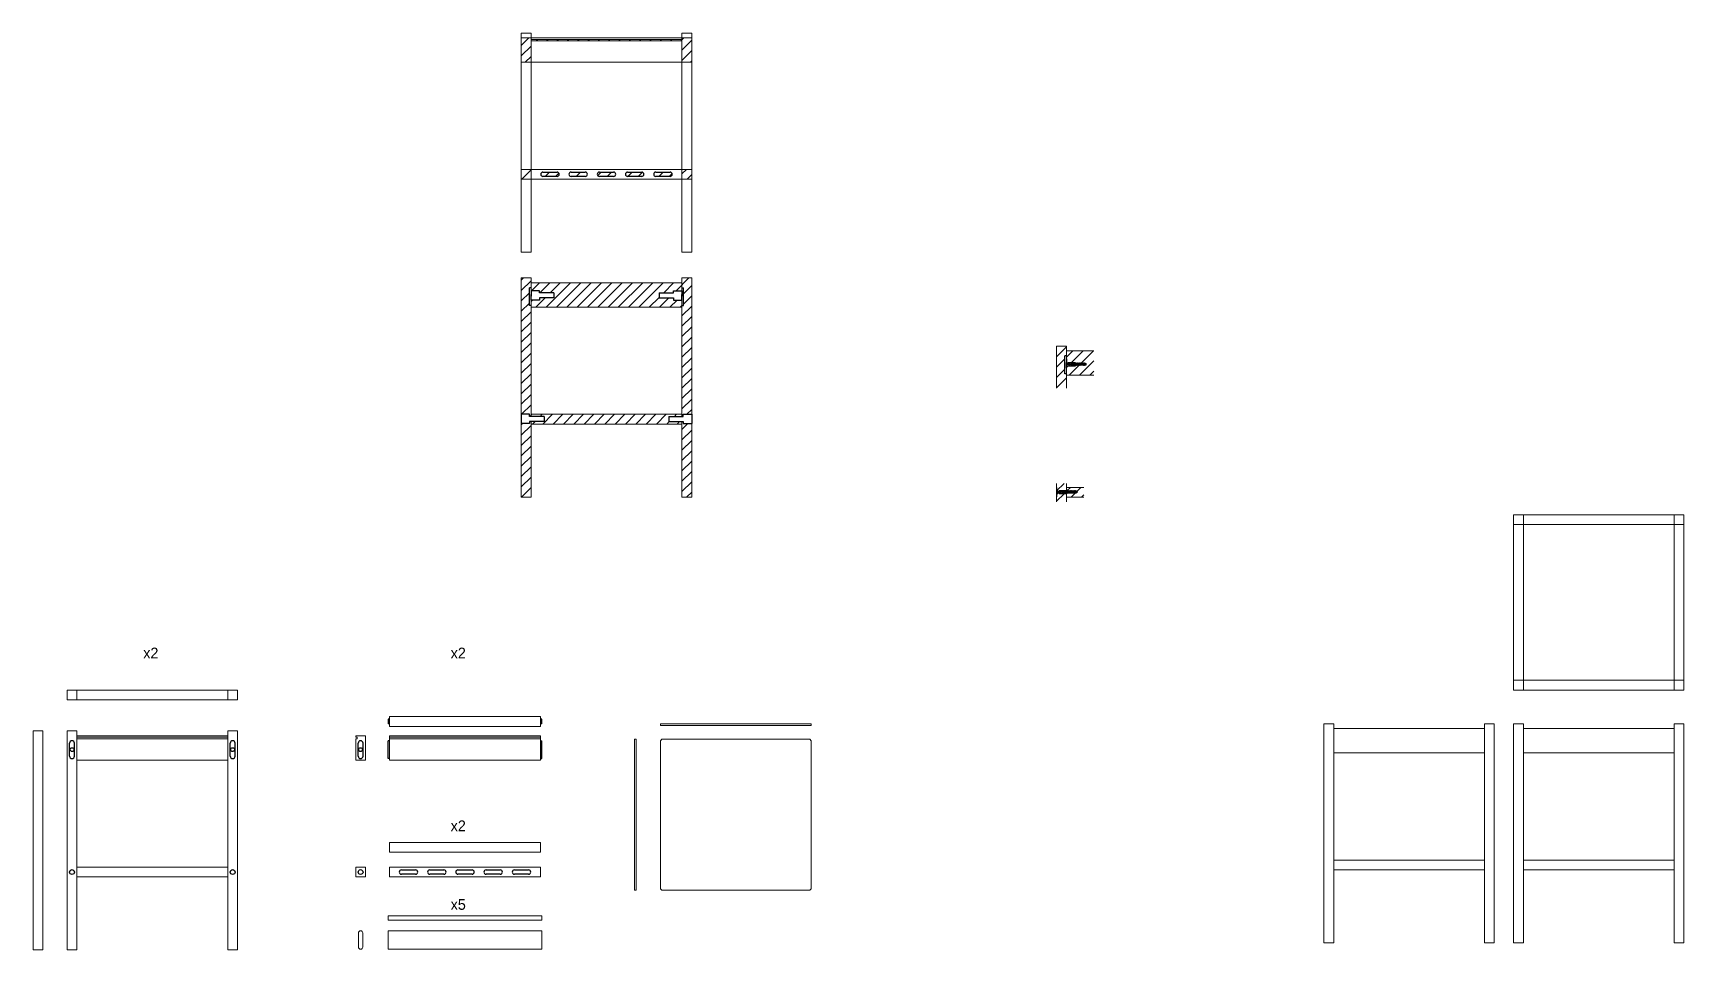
# Model space of a CAD drawing. Header units: inches. Extents: x 161 to 500, y 177 to 365.
import ezdxf

# ---------------------------------------------------------------- set-up
doc = ezdxf.new("R2010")
doc.units = ezdxf.units.IN
doc.header["$MEASUREMENT"] = 0
for name, color, linetype, lineweight in [('A-ANNO-DIMS', 3, 'Continuous', 9), ('A-FURN', 8, 'Continuous', 15), ('A-WALL-FULL', 7, 'Continuous', 18), ('Arredi', 3, 'Continuous', 30), ('quota', 4, 'Continuous', 5)]:
    doc.layers.add(name, color=color, linetype=linetype, lineweight=lineweight)
pattern_1 = [(45, (131.8559, -15.02), (-1.06066, 1.06066), [])]
pattern_2 = [(45, (93.2895, 50.3203), (-1.06066, 1.06066), [])]

msp = doc.modelspace()

# ---------------------------------------------------------------- hatches: boundary and pattern name
at = {"layer": 'A-WALL-FULL'}
h = msp.add_hatch(dxfattribs=at)
h.set_pattern_fill('ANSI31', color=9, scale=12)
h.set_pattern_definition(pattern_2)
h.paths.add_polyline_path([(294.24, 363.77), (263.24, 363.77), (263.24, 363.47), (294.24, 363.47)])
at = {"layer": 'quota'}
h = msp.add_hatch(dxfattribs=at)
h.set_pattern_fill('ANSI31', color=256, scale=12)
h.set_pattern_definition(pattern_2)
h.paths.add_polyline_path([(263.24, 335.07), (263.24, 337.07), (261.24, 337.07), (261.24, 335.07)])
h.paths.add_polyline_path([(263.24, 364.07), (261.24, 364.07), (261.24, 359.07), (263.24, 359.07)])
h.paths.add_polyline_path([(296.24, 364.07), (294.24, 364.07), (294.24, 359.07), (296.24, 359.07)])
h.paths.add_polyline_path([(296.24, 335.07), (296.24, 337.07), (294.24, 337.07), (294.24, 335.07)])
h.paths.add_polyline_path([(291.79, 335.63, 1), (291.79, 336.52), (288.88, 336.52, 1), (288.88, 335.63)])
h.paths.add_polyline_path([(283.08, 336.52, 1), (283.08, 335.63), (285.99, 335.63, 1), (285.99, 336.52)])
h.paths.add_polyline_path([(277.28, 336.52, 1), (277.28, 335.63), (280.19, 335.63, 1), (280.19, 336.52)])
h.paths.add_polyline_path([(274.39, 335.63, 1), (274.39, 336.52), (271.48, 336.52, 1), (271.48, 335.63)])
h.paths.add_polyline_path([(268.59, 335.63, 1), (268.59, 336.52), (265.68, 336.52, 1), (265.68, 335.63)])
h = msp.add_hatch(dxfattribs=at)
h.set_pattern_fill('ANSI31', color=256, scale=12)
h.paths.add_polyline_path([(263.24, 309.08), (262.94, 309.08), (262.94, 312.75), (263.24, 312.75), (263.24, 314.75), (261.24, 314.75), (261.24, 286.75), (262.96, 286.75), (262.96, 286.32), (263.24, 286.32)])
h.paths.add_polyline_path([(263.24, 285.27), (262.96, 285.27), (262.96, 284.84), (261.24, 284.84), (261.24, 269.75), (263.24, 269.75)])
h.paths.add_polyline_path([(291.53, 286.32), (294.24, 286.32), (294.24, 286.75), (263.24, 286.75), (263.24, 286.32), (265.94, 286.32), (265.94, 285.27), (263.24, 285.27), (263.24, 284.75), (294.24, 284.75), (294.24, 285.27), (291.53, 285.27)])
h.paths.add_polyline_path([(294.24, 313.75), (263.24, 313.75), (263.24, 312.14), (264.96, 312.14), (264.96, 311.7), (267.94, 311.7), (267.94, 310.66), (264.96, 310.66), (264.96, 310.22), (263.24, 310.22), (263.24, 308.75), (294.24, 308.75), (294.24, 309.08), (294.24, 310.22), (292.51, 310.22), (292.51, 310.66), (289.53, 310.66), (289.53, 311.7), (292.51, 311.7), (292.51, 312.14), (294.24, 312.14)])
h.paths.add_polyline_path([(296.24, 314.75), (294.24, 314.75), (294.24, 312.75), (294.54, 312.75), (294.54, 309.08), (294.24, 309.08), (294.24, 308.75), (294.24, 286.32), (294.51, 286.32), (294.51, 286.75), (296.24, 286.75)])
h.paths.add_polyline_path([(296.24, 284.84), (294.51, 284.84), (294.51, 285.27), (294.24, 285.27), (294.24, 269.75), (296.24, 269.75)])
h = msp.add_hatch(dxfattribs=at)
h.set_pattern_fill('ANSI31', color=256, scale=12)
h.set_pattern_definition(pattern_1)
h.paths.add_polyline_path([(372.91, 298.75), (373.21, 298.75), (373.21, 299.76), (373.21, 300.76), (371.21, 300.76), (371.21, 292.09), (373.21, 292.09), (373.21, 294.76), (373.21, 295.08), (372.91, 295.08)])
h.paths.add_polyline_path([(375.05, 296.91), (374.19, 296.91), (374.19, 297.14), (375.05, 297.14), (375.05, 297.24), (375.05, 297.26), (375.11, 297.26, -0.017372), (375.13, 297.24), (375.35, 297.24, 0.016855), (375.33, 297.26), (375.4, 297.26, -0.015879), (375.42, 297.24), (375.59, 297.24, 0.016758), (375.57, 297.26), (375.64, 297.26, -0.015803), (375.66, 297.24), (375.85, 297.24, 0.017294), (375.82, 297.26), (375.9, 297.26, -0.016221), (375.92, 297.24), (376.14, 297.24, 0.015335), (376.12, 297.26), (376.2, 297.26, -0.014664), (376.21, 297.24), (376.4, 297.24, 0.015701), (376.38, 297.26), (376.46, 297.26, -0.014961), (376.48, 297.24), (376.68, 297.24, 0.014524), (376.66, 297.26), (376.73, 297.26, -0.013998), (376.74, 297.24), (376.94, 297.24, 0.014808), (376.92, 297.26), (376.99, 297.26, -0.042088), (377.04, 297.19), (377.33, 297.01), (377.08, 296.88, -0.047105), (377.06, 296.78), (377.01, 296.78, 0.03237), (377.03, 296.85), (376.95, 296.81), (376.79, 296.81, -0.013285), (376.78, 296.78), (376.74, 296.78, 0.013074), (376.75, 296.81), (376.56, 296.81, -0.012948), (376.55, 296.78), (376.51, 296.78, 0.012797), (376.51, 296.81), (376.29, 296.81, -0.01303), (376.28, 296.78), (376.23, 296.78, 0.012863), (376.24, 296.81), (376.05, 296.81, -0.012722), (376.04, 296.78), (375.99, 296.78, 0.012619), (376, 296.81), (375.78, 296.81, -0.012781), (375.77, 296.78), (375.72, 296.78, 0.012664), (375.73, 296.81), (375.54, 296.81, -0.012769), (375.53, 296.78), (375.48, 296.78, 0.012655), (375.49, 296.81), (375.28, 296.81, -0.012614), (375.28, 296.78), (375.23, 296.78, 0.012539), (375.23, 296.81), (375.05, 296.81)], flags=16)
h.paths.add_polyline_path([(375.05, 296.66), (373.57, 296.66), (373.57, 296.88), (373.21, 296.88), (373.21, 296.66), (373.21, 294.76), (378.86, 294.76), (378.86, 299.76), (373.21, 299.76), (373.21, 297.17), (373.57, 297.17), (373.57, 297.36), (375.05, 297.36), (375.05, 297.14), (374.19, 297.14), (374.19, 296.91), (375.05, 296.91)])
h = msp.add_hatch(dxfattribs=at)
h.set_pattern_fill('ANSI31', color=256, scale=12)
h.set_pattern_definition(pattern_1)
h.paths.add_polyline_path([(373.21, 272.55), (371.21, 272.55), (371.21, 268.78), (373.21, 268.78), (373.21, 269.73), (373.21, 270.41), (372.17, 270.41), (371.74, 270.41), (371.74, 270.63), (371.38, 270.63), (371.38, 270.41), (371.35, 270.41), (371.35, 271.11), (371.38, 271.11), (371.38, 270.92), (371.74, 270.92), (371.74, 271.11), (372.17, 271.11), (373.21, 271.11), (373.21, 271.73)])
h.paths.add_polyline_path([(376.79, 271.73), (373.21, 271.73), (373.21, 271.02), (373.27, 271.02, -0.017372), (373.3, 271), (373.52, 271, 0.016855), (373.49, 271.02), (373.57, 271.02, -0.015879), (373.59, 271), (373.76, 271, 0.016758), (373.73, 271.02), (373.81, 271.02, -0.015803), (373.83, 271), (374.02, 271, 0.017294), (373.99, 271.02), (374.07, 271.02, -0.016221), (374.09, 271), (374.31, 271, 0.015335), (374.29, 271.02), (374.36, 271.02, -0.014664), (374.38, 271), (374.57, 271, 0.015701), (374.55, 271.02), (374.62, 271.02, -0.014961), (374.64, 271), (374.84, 271, 0.014524), (374.83, 271.02), (374.9, 271.02, -0.013998), (374.91, 271), (375.11, 271, 0.014808), (375.09, 271.02), (375.16, 271.02, -0.042088), (375.2, 270.95), (375.5, 270.77), (375.25, 270.63, -0.047105), (375.22, 270.54), (375.18, 270.54, 0.03237), (375.19, 270.6), (375.12, 270.57), (374.96, 270.57, -0.013285), (374.95, 270.54), (374.9, 270.54, 0.013074), (374.91, 270.57), (374.73, 270.57, -0.012948), (374.72, 270.54), (374.67, 270.54, 0.012797), (374.68, 270.57), (374.45, 270.57, -0.01303), (374.45, 270.54), (374.4, 270.54, 0.012863), (374.41, 270.57), (374.21, 270.57, -0.012722), (374.21, 270.54), (374.16, 270.54, 0.012619), (374.16, 270.57), (373.94, 270.57, -0.012781), (373.94, 270.54), (373.89, 270.54, 0.012664), (373.89, 270.57), (373.7, 270.57, -0.012769), (373.7, 270.54), (373.65, 270.54, 0.012655), (373.65, 270.57), (373.45, 270.57, -0.012614), (373.44, 270.54), (373.39, 270.54, 0.012539), (373.4, 270.57), (373.21, 270.57), (373.21, 270.41), (373.21, 269.73), (376.79, 269.73)])

# ---------------------------------------------------------------- linework, layer by layer
at = {"layer": 'A-ANNO-DIMS'}
msp.add_line((263.24, 313.75), (263.24, 314.75), dxfattribs=at)
at = {"layer": 'A-FURN'}
for p, q in [((263.24, 314.75), (262.74, 314.75)), ((263.24, 314.75), (263.24, 313.75)), ((294.24, 313.75), (294.24, 313.75)), ((294.24, 313.75), (294.24, 308.75)), ((373.21, 300.76), (371.21, 300.76)), ((373.21, 300.76), (372.71, 300.76)), ((373.21, 300.76), (373.21, 299.76)), ((261.24, 269.75), (263.24, 269.75)), ((263.24, 269.75), (263.24, 269.75)), ((263.24, 269.75), (263.24, 269.75)), ((294.24, 269.75), (296.24, 269.75)), ((465.08, 230.11), (465.08, 266.11)), ((465.08, 266.11), (500.08, 266.11)), ((467.08, 264.11), (467.08, 266.11)), ((498.08, 264.11), (498.08, 266.11)), ((500.08, 266.11), (500.08, 230.11)), ((467.08, 264.11), (465.08, 264.11)), ((467.08, 263.11), (467.08, 264.11)), ((467.08, 264.11), (498.08, 264.11)), ((467.08, 232.11), (467.08, 263.11)), ((498.08, 264.11), (498.08, 232.11)), ((498.08, 264.11), (500.08, 264.11)), ((467.08, 232.11), (465.08, 232.11)), ((498.08, 232.11), (467.08, 232.11)), ((467.08, 232.11), (467.08, 230.11)), ((498.08, 232.11), (500.08, 232.11)), ((498.08, 232.11), (498.08, 230.11)), ((500.08, 230.11), (465.08, 230.11)), ((428.12, 223.18), (426.12, 223.18)), ((426.12, 223.18), (426.12, 178.18)), ((428.12, 223.18), (427.62, 223.18)), ((428.12, 223.18), (428.12, 178.18)), ((428.12, 223.18), (428.12, 222.18)), ((428.12, 222.18), (459.12, 222.18)), ((461.12, 223.18), (459.12, 223.18)), ((459.12, 223.18), (459.12, 178.18)), ((459.12, 222.18), (459.12, 222.18)), ((459.12, 222.18), (459.12, 217.18)), ((461.12, 178.18), (461.12, 223.18)), ((467.08, 223.18), (465.08, 223.18)), ((465.08, 223.18), (465.08, 178.18)), ((467.08, 223.18), (466.58, 223.18)), ((467.08, 223.18), (467.08, 178.18)), ((467.08, 223.18), (467.08, 222.18)), ((467.08, 222.18), (498.08, 222.18)), ((500.08, 223.18), (498.08, 223.18)), ((498.08, 223.18), (498.08, 178.18)), ((498.08, 222.18), (498.08, 222.18)), ((498.08, 222.18), (498.08, 217.18)), ((500.08, 178.18), (500.08, 223.18)), ((459.12, 217.18), (428.12, 217.18)), ((498.08, 217.18), (467.08, 217.18)), ((459.12, 195.18), (428.12, 195.18)), ((498.08, 195.18), (467.08, 195.18)), ((428.12, 193.18), (459.12, 193.18)), ((467.08, 193.18), (498.08, 193.18)), ((426.12, 178.18), (428.12, 178.18)), ((428.12, 178.18), (428.12, 178.18)), ((428.12, 178.18), (428.12, 178.18)), ((459.12, 178.18), (461.12, 178.18)), ((465.08, 178.18), (467.08, 178.18)), ((467.08, 178.18), (467.08, 178.18)), ((467.08, 178.18), (467.08, 178.18)), ((498.08, 178.18), (500.08, 178.18))]:
    msp.add_line(p, q, dxfattribs=at)
at = {"layer": 'A-WALL-FULL'}
for p, q in [((263.24, 365.07), (261.24, 365.07)), ((261.24, 365.07), (261.24, 320.07)), ((261.24, 359.07), (261.24, 364.07)), ((261.24, 364.07), (263.24, 364.07)), ((263.24, 365.07), (263.24, 320.07)), ((263.24, 365.07), (263.24, 364.07)), ((263.24, 364.07), (294.24, 364.07)), ((263.24, 364.07), (263.24, 363.77)), ((263.24, 363.77), (294.24, 363.77)), ((263.24, 363.77), (263.24, 363.47)), ((263.24, 363.47), (294.24, 363.47)), ((296.24, 365.07), (294.24, 365.07)), ((294.24, 365.07), (294.24, 320.07)), ((294.24, 364.07), (294.24, 364.07)), ((294.24, 364.07), (294.24, 359.07)), ((294.24, 364.07), (296.24, 364.07)), ((296.24, 320.07), (296.24, 365.07)), ((296.24, 364.07), (296.24, 359.07)), ((263.24, 359.07), (261.24, 359.07)), ((294.24, 359.07), (263.24, 359.07)), ((296.24, 359.07), (294.24, 359.07)), ((261.24, 335.07), (261.24, 337.07)), ((261.24, 337.07), (263.24, 337.07)), ((294.24, 337.07), (263.24, 337.07)), ((294.24, 337.07), (263.24, 337.07)), ((294.24, 337.07), (296.24, 337.07)), ((296.24, 337.07), (296.24, 335.07)), ((263.24, 335.07), (261.24, 335.07)), ((263.24, 335.07), (294.24, 335.07)), ((263.24, 335.07), (294.24, 335.07)), ((296.24, 335.07), (294.24, 335.07)), ((261.24, 320.07), (263.24, 320.07)), ((263.24, 320.07), (263.24, 320.07)), ((263.24, 320.07), (263.24, 320.07)), ((294.24, 320.07), (296.24, 320.07)), ((263.24, 314.75), (261.24, 314.75)), ((261.24, 314.75), (261.24, 269.75)), ((263.24, 314.75), (263.24, 286.32)), ((263.24, 313.75), (294.24, 313.75)), ((296.24, 314.75), (294.24, 314.75)), ((294.24, 314.75), (294.24, 286.32)), ((296.24, 269.75), (296.24, 314.75)), ((294.24, 308.75), (263.24, 308.75)), ((373.21, 300.76), (371.21, 300.76)), ((371.21, 300.76), (371.21, 292.09)), ((373.21, 299.76), (373.21, 300.76)), ((378.86, 299.76), (373.21, 299.76)), ((373.21, 294.76), (373.21, 299.76)), ((373.21, 292.09), (373.21, 294.76)), ((373.21, 294.76), (378.86, 294.76)), ((294.24, 286.75), (263.24, 286.75)), ((263.24, 285.27), (263.24, 269.75)), ((294.24, 285.27), (294.24, 269.75)), ((263.24, 284.75), (294.24, 284.75)), ((371.21, 268.78), (371.21, 272.55)), ((373.21, 272.55), (373.21, 271.73)), ((373.21, 271.73), (376.79, 271.73)), ((373.21, 269.73), (373.21, 271.73)), ((376.79, 269.73), (373.21, 269.73)), ((373.21, 269.73), (373.21, 268.78)), ((169.95, 230.09), (167.95, 230.09)), ((167.95, 230.09), (167.95, 228.09)), ((202.95, 228.09), (167.95, 228.09)), ((200.95, 230.09), (169.95, 230.09)), ((169.95, 230.09), (169.95, 228.09)), ((200.95, 230.09), (202.95, 230.09)), ((200.95, 230.09), (200.95, 228.09)), ((202.95, 230.09), (202.95, 228.09)), ((234.17, 222.65), (234.17, 224.65)), ((234.17, 224.65), (265.17, 224.65)), ((265.17, 224.65), (265.17, 222.65)), ((162.94, 221.71), (160.94, 221.71)), ((160.94, 221.71), (160.94, 176.71)), ((162.94, 221.71), (162.94, 176.71)), ((162.94, 221.71), (162.94, 220.71)), ((169.95, 221.71), (167.95, 221.71)), ((167.95, 221.71), (167.95, 176.71)), ((169.95, 221.71), (169.95, 176.71)), ((169.95, 221.71), (169.95, 220.71)), ((169.95, 220.71), (200.95, 220.71)), ((169.95, 220.71), (169.95, 220.41)), ((202.95, 221.71), (200.95, 221.71)), ((200.95, 221.71), (200.95, 176.71)), ((200.95, 220.71), (200.95, 220.71)), ((200.95, 220.71), (200.95, 215.71)), ((202.95, 176.71), (202.95, 221.71)), ((227.23, 220.71), (227.23, 220.71)), ((227.23, 220.71), (227.23, 220.41)), ((227.23, 220.71), (229.23, 220.71)), ((229.23, 220.71), (229.23, 215.71)), ((234.17, 222.65), (265.17, 222.65)), ((234.17, 220.71), (265.17, 220.71)), ((234.17, 220.71), (234.17, 215.71)), ((234.17, 220.71), (234.17, 220.41)), ((265.17, 220.71), (265.17, 215.71)), ((289.81, 223.14), (320.81, 223.14)), ((289.81, 222.84), (289.81, 223.14)), ((289.81, 222.84), (320.81, 222.84)), ((320.81, 223.14), (320.81, 222.84)), ((169.95, 220.41), (200.95, 220.41)), ((169.95, 220.41), (169.95, 220.11)), ((169.95, 220.11), (200.95, 220.11)), ((227.23, 220.41), (227.53, 220.41)), ((227.23, 220.41), (227.53, 220.41)), ((227.23, 220.11), (227.23, 215.71)), ((227.23, 220.11), (227.53, 220.11)), ((227.53, 220.41), (227.53, 220.11)), ((234.17, 220.41), (265.17, 220.41)), ((234.17, 220.41), (234.17, 220.11)), ((234.17, 220.11), (265.17, 220.11)), ((284.52, 219.99), (284.52, 188.99)), ((284.52, 219.99), (284.82, 219.99)), ((284.82, 219.99), (284.82, 188.99)), ((289.81, 219.69), (290.11, 219.99)), ((289.81, 219.69), (289.81, 189.29)), ((290.11, 219.99), (320.51, 219.99)), ((320.51, 219.99), (320.81, 219.69)), ((320.81, 219.69), (320.81, 189.29)), ((200.95, 215.71), (169.95, 215.71)), ((227.23, 215.71), (229.23, 215.71)), ((234.17, 216.03), (234.17, 215.71)), ((265.17, 215.71), (234.17, 215.71)), ((265.17, 216.03), (265.17, 215.71)), ((265.17, 198.81), (234.17, 198.81)), ((234.17, 198.81), (234.17, 196.81)), ((234.17, 196.81), (265.17, 196.81)), ((265.17, 198.81), (265.17, 196.81)), ((200.95, 193.71), (169.95, 193.71)), ((200.95, 191.71), (200.95, 193.71)), ((227.23, 193.71), (227.23, 191.71)), ((227.23, 193.71), (229.23, 193.71)), ((229.23, 193.71), (229.23, 191.71)), ((265.17, 193.71), (234.17, 193.71)), ((234.17, 193.71), (234.17, 191.71)), ((265.17, 193.71), (265.17, 191.71)), ((169.95, 191.71), (200.95, 191.71)), ((229.23, 191.71), (227.23, 191.71)), ((234.17, 191.71), (265.17, 191.71)), ((284.82, 188.99), (284.52, 188.99)), ((290.11, 188.99), (289.81, 189.29)), ((290.11, 188.99), (320.51, 188.99)), ((320.81, 189.29), (320.51, 188.99)), ((233.87, 183.71), (233.87, 182.82)), ((233.87, 183.71), (265.47, 183.71)), ((265.47, 182.82), (265.47, 183.71)), ((227.78, 177.3), (227.78, 180.21)), ((228.67, 180.21), (228.67, 177.3)), ((233.87, 182.82), (265.47, 182.82)), ((265.47, 180.66), (233.87, 180.66)), ((233.87, 180.66), (233.87, 176.86)), ((265.47, 180.66), (265.47, 176.86)), ((160.94, 176.71), (162.94, 176.71)), ((162.94, 176.71), (162.94, 176.71)), ((162.94, 176.71), (162.94, 176.71)), ((167.95, 176.71), (169.95, 176.71)), ((169.95, 176.71), (169.95, 176.71)), ((169.95, 176.71), (169.95, 176.71)), ((200.95, 176.71), (202.95, 176.71)), ((233.87, 176.86), (265.47, 176.86))]:
    msp.add_line(p, q, dxfattribs=at)
for centre, start, end in [((228.23, 180.21), 0, 180), ((228.23, 177.3), 180, 0)]:
    msp.add_arc(centre, 0.447, start, end, dxfattribs=at)
at = {"layer": 'Arredi', "color": 2}
for p, q in [((265.68, 336.52), (268.59, 336.52)), ((271.48, 336.52), (274.39, 336.52)), ((277.28, 336.52), (280.19, 336.52)), ((283.08, 336.52), (285.99, 336.52)), ((288.88, 336.52), (291.79, 336.52)), ((268.59, 335.63), (265.68, 335.63)), ((274.39, 335.63), (271.48, 335.63)), ((280.19, 335.63), (277.28, 335.63)), ((285.99, 335.63), (283.08, 335.63)), ((291.79, 335.63), (288.88, 335.63)), ((263.24, 312.75), (262.94, 312.75)), ((262.94, 309.08), (262.94, 312.75)), ((264.96, 312.14), (263.24, 312.14)), ((263.24, 312.14), (263.24, 311.01)), ((264.96, 311.7), (264.96, 312.14)), ((292.51, 311.7), (292.51, 312.14)), ((292.51, 312.14), (294.24, 312.14)), ((294.24, 312.75), (294.54, 312.75)), ((294.24, 312.14), (294.24, 311.01)), ((294.54, 309.08), (294.54, 312.75)), ((263.24, 309.08), (262.94, 309.08)), ((263.24, 310.22), (263.24, 311.35)), ((264.96, 310.22), (263.24, 310.22)), ((267.94, 311.7), (264.96, 311.7)), ((267.94, 310.66), (264.96, 310.66)), ((264.96, 310.66), (264.96, 310.22)), ((267.94, 311.7), (267.94, 310.66)), ((289.53, 311.7), (289.53, 310.66)), ((289.53, 311.7), (292.51, 311.7)), ((289.53, 310.66), (292.51, 310.66)), ((292.51, 310.66), (292.51, 310.22)), ((292.51, 310.22), (294.24, 310.22)), ((294.24, 310.22), (294.24, 311.35)), ((294.24, 309.08), (294.54, 309.08)), ((373.21, 298.75), (372.91, 298.75)), ((372.91, 295.08), (372.91, 298.75)), ((373.21, 295.08), (372.91, 295.08)), ((373.21, 298.14), (373.21, 297.01)), ((373.21, 296.22), (373.21, 297.36)), ((262.96, 286.75), (261.24, 286.75)), ((261.24, 286.75), (261.24, 284.84)), ((262.96, 286.32), (262.96, 286.75)), ((265.94, 286.32), (262.96, 286.32)), ((265.94, 285.27), (262.96, 285.27)), ((262.96, 285.27), (262.96, 284.84)), ((265.94, 286.32), (265.94, 285.27)), ((291.53, 286.32), (291.53, 285.27)), ((291.53, 286.32), (294.51, 286.32)), ((291.53, 285.27), (294.51, 285.27)), ((294.51, 286.32), (294.51, 286.75)), ((294.51, 286.75), (296.24, 286.75)), ((294.51, 285.27), (294.51, 284.84)), ((296.24, 286.75), (296.24, 284.84)), ((262.96, 284.84), (261.24, 284.84)), ((294.51, 284.84), (296.24, 284.84)), ((371.21, 271.73), (371.21, 269.82)), ((234.17, 224.15), (233.87, 224.15)), ((233.87, 224.15), (233.87, 223.15)), ((234.17, 223.15), (234.17, 224.15)), ((265.47, 224.15), (265.17, 224.15)), ((265.17, 224.15), (265.17, 223.15)), ((265.47, 223.15), (265.47, 224.15)), ((234.17, 223.15), (233.87, 223.15)), ((265.47, 223.15), (265.17, 223.15)), ((168.45, 216.53), (168.45, 219.2)), ((169.45, 216.53), (169.45, 219.2)), ((201.45, 216.53), (201.45, 219.2)), ((202.45, 216.53), (202.45, 219.2)), ((227.73, 216.53), (227.73, 219.2)), ((228.73, 216.53), (228.73, 219.2)), ((234.17, 219.7), (233.87, 219.7)), ((233.87, 216.03), (233.87, 219.7)), ((265.17, 219.7), (265.47, 219.7)), ((265.47, 216.03), (265.47, 219.7)), ((234.17, 216.03), (233.87, 216.03)), ((265.17, 216.03), (265.47, 216.03)), ((236.62, 193.15), (239.53, 193.15)), ((239.53, 192.26), (236.62, 192.26)), ((242.42, 193.15), (245.33, 193.15)), ((245.33, 192.26), (242.42, 192.26)), ((248.22, 193.15), (251.13, 193.15)), ((251.13, 192.26), (248.22, 192.26)), ((254.02, 193.15), (256.93, 193.15)), ((256.93, 192.26), (254.02, 192.26)), ((259.82, 193.15), (262.73, 193.15)), ((262.73, 192.26), (259.82, 192.26))]:
    msp.add_line(p, q, dxfattribs=at)
at = {"layer": 'Arredi', "color": 2, "linetype": 'Continuous'}
for p, q in [((373.57, 296.66), (373.57, 297.36)), ((373.57, 297.36), (374.01, 297.36)), ((374.01, 296.66), (373.57, 296.66)), ((375.05, 297.31), (375.05, 297.31)), ((375.11, 297.26), (375.05, 297.26)), ((375.28, 296.78), (375.23, 296.78)), ((375.4, 297.26), (375.33, 297.26)), ((375.53, 296.78), (375.48, 296.78)), ((375.64, 297.26), (375.57, 297.26)), ((375.77, 296.78), (375.72, 296.78)), ((375.9, 297.26), (375.82, 297.26)), ((376.04, 296.78), (375.99, 296.78)), ((376.2, 297.26), (376.12, 297.26)), ((376.28, 296.78), (376.23, 296.78)), ((376.46, 297.26), (376.38, 297.26)), ((376.55, 296.78), (376.51, 296.78)), ((376.73, 297.26), (376.66, 297.26)), ((376.78, 296.78), (376.74, 296.78)), ((376.99, 297.26), (376.92, 297.26)), ((376.95, 296.81), (377.03, 296.85)), ((377.06, 296.78), (377.01, 296.78)), ((377.33, 297.01), (377.04, 297.19)), ((377.08, 296.88), (377.33, 297.01)), ((371.74, 270.41), (371.74, 271.11)), ((371.74, 271.11), (372.17, 271.11)), ((372.17, 270.41), (371.74, 270.41)), ((373.21, 271.07), (373.21, 271.07)), ((373.27, 271.02), (373.21, 271.02)), ((373.44, 270.54), (373.39, 270.54)), ((373.57, 271.02), (373.49, 271.02)), ((373.7, 270.54), (373.65, 270.54)), ((373.81, 271.02), (373.73, 271.02)), ((373.94, 270.54), (373.89, 270.54)), ((374.07, 271.02), (373.99, 271.02)), ((374.21, 270.54), (374.16, 270.54)), ((374.36, 271.02), (374.29, 271.02)), ((374.45, 270.54), (374.4, 270.54)), ((374.62, 271.02), (374.55, 271.02)), ((374.72, 270.54), (374.67, 270.54)), ((374.9, 271.02), (374.83, 271.02)), ((374.95, 270.54), (374.9, 270.54)), ((375.16, 271.02), (375.09, 271.02)), ((375.12, 270.57), (375.19, 270.6)), ((375.22, 270.54), (375.18, 270.54)), ((375.5, 270.77), (375.2, 270.95)), ((375.25, 270.63), (375.5, 270.77))]:
    msp.add_line(p, q, dxfattribs=at)
for points in [[(373.21, 296.66), (373.21, 297.36), (373.19, 297.36), (373.19, 296.66)], [(373.57, 297.17), (373.57, 296.88), (373.21, 296.88), (373.21, 297.17)], [(373.93, 296.66), (373.93, 297.36), (373.9, 297.36), (373.9, 296.66)], [(375.05, 296.91), (375.05, 297.14), (374.19, 297.14), (374.19, 296.91)], [(371.38, 270.41), (371.38, 271.11), (371.35, 271.11), (371.35, 270.41)], [(371.74, 270.92), (371.74, 270.63), (371.38, 270.63), (371.38, 270.92)], [(372.09, 270.41), (372.09, 271.11), (372.06, 271.11), (372.06, 270.41)], [(373.21, 270.67), (373.21, 270.89), (372.35, 270.89), (372.35, 270.67)]]:
    msp.add_lwpolyline(points, close=True, dxfattribs=at)
for points in [[(374.01, 297.36), (375.05, 297.36), (375.05, 296.66), (374.01, 296.66)], [(375.23, 296.81), (375.05, 296.81), (375.05, 297.24), (375.05, 297.24)], [(375.13, 297.24), (375.35, 297.24)], [(375.49, 296.81), (375.28, 296.81)], [(375.42, 297.24), (375.59, 297.24)], [(375.73, 296.81), (375.54, 296.81)], [(375.66, 297.24), (375.85, 297.24)], [(376, 296.81), (375.78, 296.81)], [(375.92, 297.24), (376.14, 297.24)], [(376.24, 296.81), (376.05, 296.81)], [(376.21, 297.24), (376.4, 297.24)], [(376.51, 296.81), (376.29, 296.81)], [(376.48, 297.24), (376.68, 297.24)], [(376.75, 296.81), (376.56, 296.81)], [(376.74, 297.24), (376.94, 297.24)], [(376.95, 296.81), (376.79, 296.81)], [(372.17, 271.11), (373.21, 271.11), (373.21, 270.41), (372.17, 270.41)], [(373.4, 270.57), (373.21, 270.57), (373.21, 271), (373.22, 271)], [(373.3, 271), (373.52, 271)], [(373.65, 270.57), (373.45, 270.57)], [(373.59, 271), (373.76, 271)], [(373.89, 270.57), (373.7, 270.57)], [(373.83, 271), (374.02, 271)], [(374.16, 270.57), (373.94, 270.57)], [(374.09, 271), (374.31, 271)], [(374.41, 270.57), (374.21, 270.57)], [(374.38, 271), (374.57, 271)], [(374.68, 270.57), (374.45, 270.57)], [(374.64, 271), (374.84, 271)], [(374.91, 270.57), (374.73, 270.57)], [(374.91, 271), (375.11, 271)], [(375.12, 270.57), (374.96, 270.57)]]:
    msp.add_lwpolyline(points, dxfattribs=at)
at = {"layer": 'Arredi', "color": 2}
for centre, radius in [((168.95, 217.86), 0.386), ((201.95, 217.86), 0.386), ((228.23, 217.86), 0.386), ((168.95, 192.71), 0.501), ((168.95, 192.71), 0.501), ((201.95, 192.71), 0.501), ((228.23, 192.71), 0.501)]:
    msp.add_circle(centre, radius, dxfattribs=at)
for centre, radius, start, end in [((265.68, 336.07), 0.447, 90, 270), ((268.59, 336.07), 0.447, 270, 90), ((271.48, 336.07), 0.447, 90, 270), ((274.39, 336.07), 0.447, 270, 90), ((277.28, 336.07), 0.447, 90, 270), ((280.19, 336.07), 0.447, 270, 90), ((283.08, 336.07), 0.447, 90, 270), ((285.99, 336.07), 0.447, 270, 90), ((288.88, 336.07), 0.447, 90, 270), ((291.79, 336.07), 0.447, 270, 90), ((168.95, 219.2), 0.501, 0, 180), ((201.95, 219.2), 0.501, 0, 180), ((228.23, 219.2), 0.501, 0, 180), ((168.95, 216.53), 0.501, 180, 0), ((201.95, 216.53), 0.501, 180, 0), ((228.23, 216.53), 0.501, 180, 0), ((236.62, 192.71), 0.447, 90, 270), ((239.53, 192.71), 0.447, 270, 90), ((242.42, 192.71), 0.447, 90, 270), ((245.33, 192.71), 0.447, 270, 90), ((248.22, 192.71), 0.447, 90, 270), ((251.13, 192.71), 0.447, 270, 90), ((254.02, 192.71), 0.447, 90, 270), ((256.93, 192.71), 0.447, 270, 90), ((259.82, 192.71), 0.447, 90, 270), ((262.73, 192.71), 0.447, 270, 90)]:
    msp.add_arc(centre, radius, start, end, dxfattribs=at)
at = {"layer": 'Arredi', "color": 2, "linetype": 'Continuous'}
for centre, start, end in [((374.72, 296.85), 352.2956, 50.2539), ((374.77, 296.87), 349.7318, 49.4371), ((374.98, 296.88), 348.5918, 47.7443), ((375.03, 296.91), 345.9958, 44.1035), ((375.22, 296.89), 348.3615, 47.4099), ((375.27, 296.91), 345.7631, 43.7901), ((375.49, 296.87), 349.5682, 49.1903), ((375.54, 296.9), 346.9818, 45.4542), ((375.74, 296.92), 344.2176, 41.7564), ((375.79, 296.94), 341.568, 38.4456), ((376.01, 296.91), 345.4447, 43.3644), ((376.06, 296.93), 342.812, 39.9741), ((376.25, 296.95), 340.9361, 37.6855), ((376.31, 296.97), 338.2339, 34.5505), ((376.52, 296.94), 342.1845, 39.1977), ((376.58, 296.96), 339.5037, 36.0012), ((372.88, 270.61), 352.2956, 50.2539), ((372.94, 270.63), 349.7318, 49.4371), ((373.15, 270.64), 348.5918, 47.7443), ((373.2, 270.66), 345.9958, 44.1035), ((373.38, 270.64), 348.3615, 47.4099), ((373.44, 270.67), 345.7631, 43.7901), ((373.65, 270.63), 349.5682, 49.1903), ((373.71, 270.66), 346.9818, 45.4542), ((373.91, 270.68), 344.2176, 41.7564), ((373.96, 270.7), 341.568, 38.4456), ((374.18, 270.67), 345.4447, 43.3644), ((374.23, 270.69), 342.812, 39.9741), ((374.42, 270.71), 340.9361, 37.6855), ((374.47, 270.73), 338.2339, 34.5505), ((374.69, 270.7), 342.1845, 39.1977), ((374.74, 270.72), 339.5037, 36.0012)]:
    msp.add_arc(centre, 0.514, start, end, dxfattribs=at)

# ---------------------------------------------------------------- texts
at = {"layer": 'quota', "char_height": 2.21, "attachment_point": 1}
for s, insert in [('x2', (183.58, 238.82)), ('x2', (246.73, 238.82)), ('x2', (246.73, 203.32)), ('x5', (246.73, 187.17))]:
    msp.add_mtext_dynamic_manual_height_columns(s, width=20.2137, gutter_width=1, heights=[0], dxfattribs=dict(at, insert=insert))

doc.saveas('drawing.dxf')
